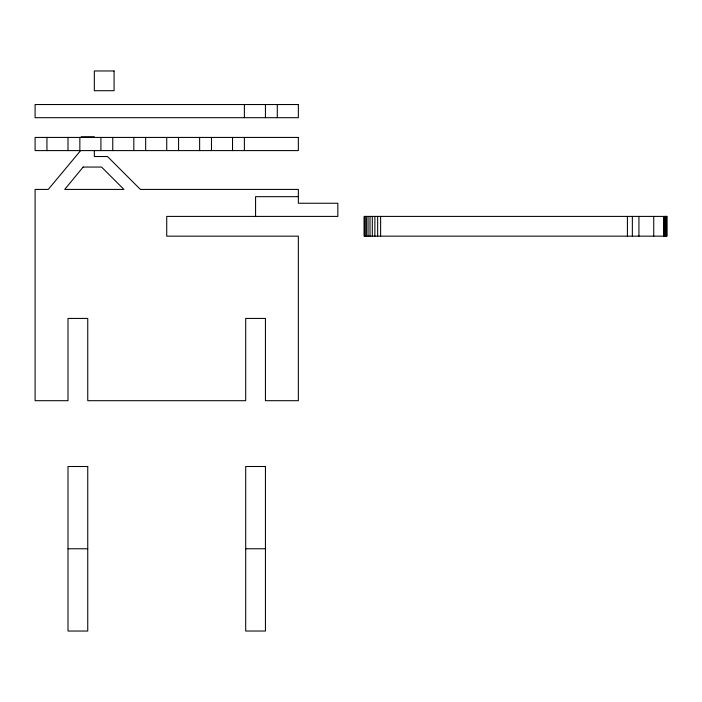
<?xml version="1.0" encoding="UTF-8"?>
<svg xmlns="http://www.w3.org/2000/svg" width="702" height="702" viewBox="0 0 702 702"><rect width="100%" height="100%" fill="white"/><g stroke="black" fill="none" stroke-linecap="round" stroke-linejoin="round"><path stroke-width="1.05" d="M80.467 150.781L48.262 189.426L35.1 189.426L35.1 400.693L68.006 400.693L68.006 318.427L87.75 318.427L87.75 400.693L245.7 400.693L245.7 318.427L265.444 318.427L265.444 400.693L298.35 400.693L298.35 236.162L166.725 236.162L166.725 216.409L337.837 216.409L337.837 203.247L298.35 203.247L298.35 189.426L140.4 189.426L107.494 156.52L94.331 156.52L94.331 151.035M81.169 136.785L94.331 136.785M298.35 196.665L255.572 196.665L255.572 216.409M68.006 548.771L87.75 548.771M245.7 548.771L265.444 548.771M666.698 216.409L666.698 236.153M666.452 216.409L666.452 236.153M666.128 216.409L666.128 236.153M665.733 216.409L665.733 236.153M665.268 216.409L665.268 236.153M664.759 216.409L664.759 236.153M664.197 216.409L664.197 236.153M663.609 216.409L663.609 236.153M653.737 216.409L653.737 236.153M638.934 216.409L638.934 236.153M632.353 216.409L632.353 236.153M627.412 216.409L627.412 236.153M380.616 216.409L380.616 236.153M377.658 216.409L377.658 236.153M374.877 216.409L374.877 236.153M372.314 216.409L372.314 236.153M370.015 216.409L370.015 236.153M368.032 216.409L368.032 236.153M366.409 216.409L366.409 236.153M365.189 216.409L365.189 236.153M364.426 216.409L364.426 236.153M277.29 104.528L277.29 117.69M265.444 104.528L265.444 117.69M244.384 104.528L244.384 117.69M244.384 137.434L244.384 150.597M232.537 137.434L232.537 150.597M211.477 137.434L211.477 150.597M199.631 137.434L199.631 150.597M178.571 137.434L178.571 150.597M166.725 137.434L166.725 150.597M145.665 137.434L145.665 150.597M133.819 137.434L133.819 150.597M112.759 137.434L112.759 150.597M100.912 137.434L100.912 150.597M79.852 137.434L79.852 150.597M68.006 137.434L68.006 150.597M46.946 137.434L46.946 150.597M83.143 167.058L64.716 189.426L123.947 189.426L101.571 167.058L83.143 167.058M114.075 70.963L94.331 70.963L94.331 90.707L114.075 90.707L114.075 70.963M298.35 104.528L35.1 104.528L35.1 117.69L298.35 117.69L298.35 104.528M298.35 137.434L35.1 137.434L35.1 150.597L298.35 150.597L298.35 137.434M666.9 216.409L364.162 216.409L364.162 236.153L666.9 236.153L666.847 216.409M87.75 466.505L68.006 466.505L68.006 631.037L87.75 631.037L87.75 466.505M265.444 466.497L245.7 466.497L245.7 631.028L265.444 631.028L265.444 466.497"/></g></svg>
